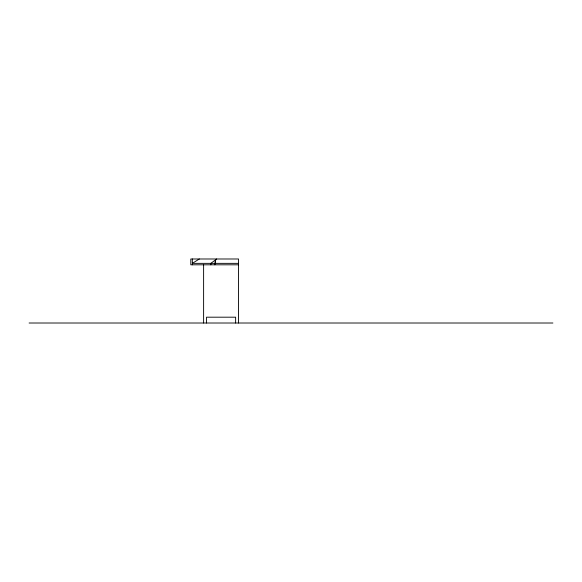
<?xml version="1.0" encoding="UTF-8"?>
<svg xmlns="http://www.w3.org/2000/svg" width="582" height="582" viewBox="0 0 582 582"><rect width="100%" height="100%" fill="white"/><g stroke="black" fill="none" stroke-linecap="round" stroke-linejoin="round"><path stroke-width="0.87" d="M214.976 262.184L215.696 259.965L214.838 264.81M216.7 258.99L210.837 263.355L210.837 264.81M199.328 258.99L192.351 263.355L238.533 263.355M238.533 264.81L190.809 264.81L190.794 258.99L238.533 258.99L238.533 323.01M29.1 323.01L552.9 323.01M235.623 323.01L235.623 317.19L206.523 317.19L206.523 323.01M203.613 264.81L203.613 323.01M192.351 258.99L192.351 264.81"/></g></svg>
